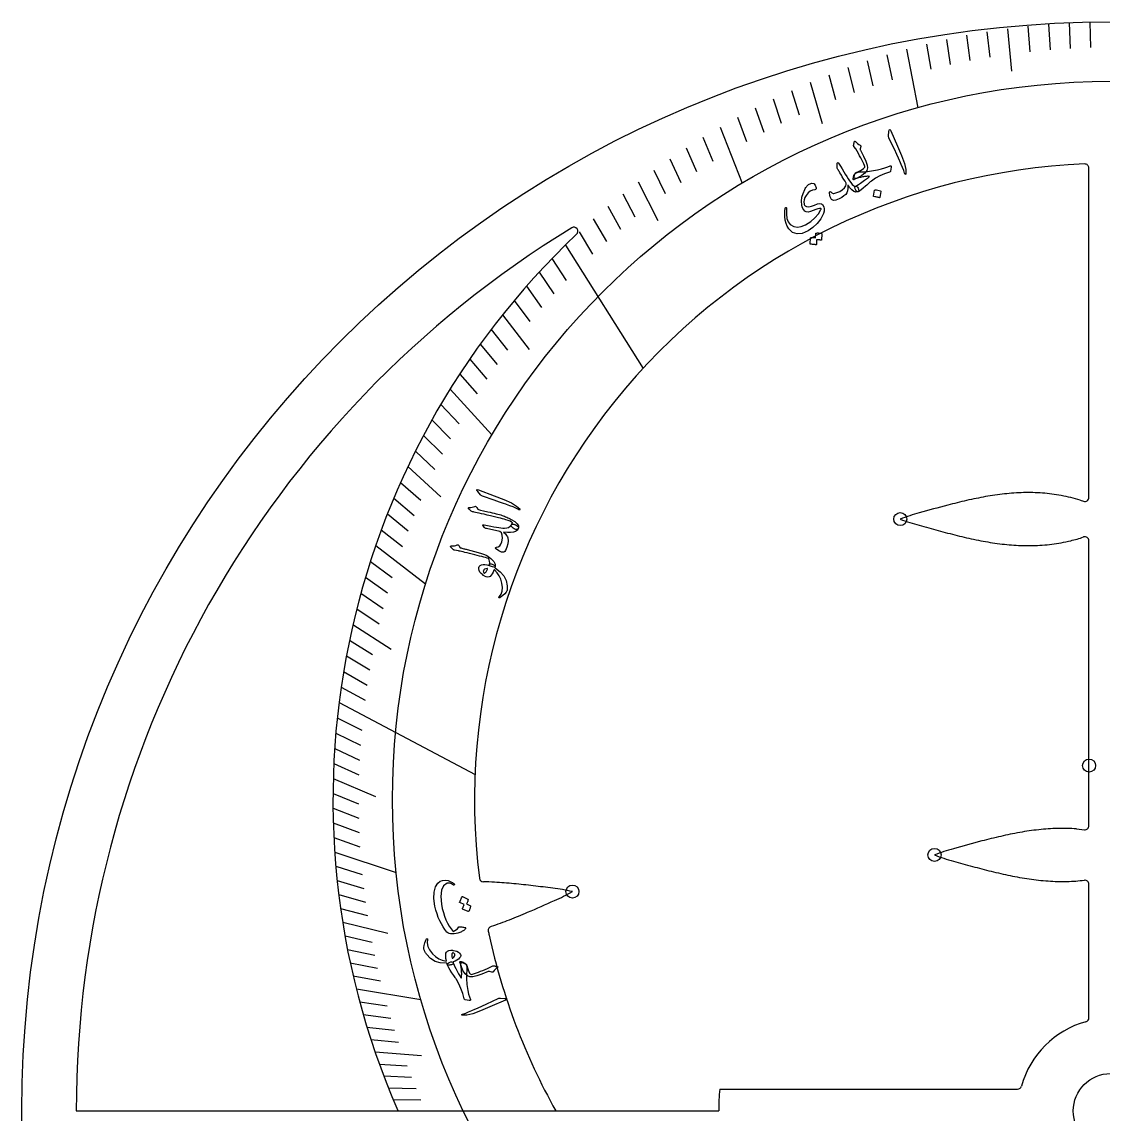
# Model space of a CAD drawing. Header units: millimetres. Extents: x -67 to 67, y -67 to 67.
# Drawn here: x -67 to -0.5, y -0.2 to 67 of the extents above; entities that cross this region are included whole.
import ezdxf

# ---------------------------------------------------------------- set-up
doc = ezdxf.new("R2010")
doc.units = ezdxf.units.MM
for name, color, linetype in [('CUT_INNER', 6, 'Continuous'), ('CUT_OUTER', 1, 'Continuous'), ('ENGRAVE', 7, 'Continuous'), ('ENGRAVE_FINE', 8, 'Continuous'), ('TEXT', 5, 'Continuous')]:
    doc.layers.add(name, color=color, linetype=linetype)

msp = doc.modelspace()

# ---------------------------------------------------------------- linework, layer by layer
at = {"layer": 'CUT_INNER'}
for points in [[(-1.34, 37.74), (-1.34, 58.007)], [(-1.872, 37.572), (-1.671, 37.503)], [(-1.34, 17.547), (-1.34, 35.073)], [(-2.1, 17.348), (-1.615, 17.299)], [(-1.34, 5.728), (-1.34, 13.946)], [(-38.107, 11.357), (-38.131, 11.35)], [(-24.055, 1.34), (-24.05, 1.34), (-5.728, 1.34)], [(-63.65, 0), (-43.857, 0)], [(-43.857, 0), (-43.867, 0.021)], [(-34.142, 0), (-24.121, 0)]]:
    msp.add_lwpolyline(points, dxfattribs=at)
msp.add_circle((0, 0), 2.3, dxfattribs=at)
for centre, radius, start, end in [((0, 19.146), 39.144, 92.34206, 187.09618), ((-1.59, 58.007), 0.25, 0, 92.28516), ((-0.001, 0), 63.649, 121.40207, 180.00024), ((-0.001, 19.146), 47.854, 133.37047, 203.55582), ((-33.034, 54.113), 0.25, 313.41941, 121.46484), ((-3.353, 13.485), 24.689, 100.13944, 102.9008), ((-4.6, 20.453), 17.611, 96.30648, 100.13953), ((-5.015, 24.197), 13.843, 91.46055, 96.29801), ((-5.071, 26.229), 11.81, 85.78447, 91.44326), ((-5.003, 27.207), 10.83, 79.5433, 85.76311), ((-4.933, 27.597), 10.433, 72.9409, 79.53327), ((-1.59, 37.74), 0.25, 251.20312, 360), ((9.381, -37.138), 76.893, 104.62269, 105.97296), ((-0.054, -0.944), 39.49, 102.89265, 104.63406), ((-9.201, 26.914), 10.204, 104.63374, 111.51889), ((-9.204, 45.891), 10.195, 248.4796, 255.36334), ((11.949, 119.197), 86.49, 254.07603, 254.87829), ((3.295, 86.995), 53.144, 254.82818, 256.12379), ((-2.093, 65.154), 30.649, 256.10974, 258.34238), ((-4.124, 55.3), 20.588, 258.3384, 261.6301), ((-4.967, 45.375), 10.596, 277.26529, 283.67533), ((-4.02, 41.892), 6.988, 282.88139, 289.64206), ((-1.59, 35.073), 0.25, 0, 108.79688), ((-4.872, 50.226), 15.459, 261.63408, 265.97692), ((-5.07, 47.447), 12.673, 265.98987, 271.25935), ((-5.042, 45.996), 11.222, 271.27967, 277.24654), ((-1.59, 17.547), 0.25, 264.23153, 0), ((2.048, -21.604), 39.49, 102.89265, 104.63406), ((-1.251, -7.175), 24.689, 100.13944, 102.9008), ((-2.497, -0.207), 17.611, 96.30648, 100.13953), ((-2.913, 3.537), 13.843, 91.46055, 96.29801), ((-2.968, 5.57), 11.81, 85.78447, 91.44326), ((11.483, -57.798), 76.893, 104.62269, 105.97296), ((-7.098, 6.254), 10.204, 104.63374, 111.51889), ((-7.101, 25.231), 10.195, 248.4796, 255.36334), ((14.052, 98.538), 86.49, 254.07603, 254.87829), ((5.398, 66.335), 53.144, 254.82818, 256.12379), ((-38.596, 14.342), 0.25, 187.20703, 269.25179), ((0.01, 44.494), 30.649, 256.10974, 258.34238), ((-2.021, 34.641), 20.588, 258.3384, 261.6301), ((-2.769, 29.567), 15.459, 261.63408, 265.97692), ((-2.967, 26.787), 12.673, 265.98987, 271.25935), ((-2.897, 24.468), 10.353, 271.15459, 277.1153), ((-1.59, 13.946), 0.25, 0, 95.76847), ((-38.719, 1.991), 12.101, 86.19718, 89.43356), ((-39.638, -16.535), 30.649, 84.54724, 86.77988), ((-41.763, -38.93), 53.144, 83.26568, 84.56129), ((-45.598, -72.054), 86.49, 82.51353, 83.31579), ((-35.43, 3.562), 10.196, 76.91715, 83.80071), ((-38.222, 22.345), 10.216, 293.07313, 299.95095), ((-65.997, 82.966), 76.893, 293.06019, 294.41046), ((-51.353, 48.548), 39.49, 291.33015, 293.07156), ((-45.973, 34.76), 24.689, 288.57694, 291.3383), ((-38.055, 11.112), 0.25, 107.62321, 191.77734), ((-16.633, 15.571), 22.131, 191.75866, 192.44094), ((-0.007, 19.144), 39.138, 192.30508, 209.28408), ((0, 0), 5.695, 105.48386, 164.51614), ((-1.59, 5.728), 0.25, 286.17188, 360), ((-5.728, 1.59), 0.25, 270, 343.82812), ((-10.509, 0.003), 13.612, 174.36467, 180.0129)]:
    msp.add_arc(centre, radius, start, end, dxfattribs=at)
at = {"layer": 'CUT_OUTER'}
msp.add_circle((0, 0), 67, dxfattribs=at)
at = {"layer": 'ENGRAVE'}
for points in [[(-12.567, 65.32), (-11.874, 61.717)], [(-24.037, 60.525), (-22.671, 57.084)], [(-33.555, 53.265), (-28.777, 45.681)], [(-40.649, 44.398), (-38.075, 41.586)], [(-45.228, 34.781), (-42.156, 32.419)], [(-47.48, 25.123), (-39.114, 20.696)], [(-47.746, 15.927), (-43.969, 14.667)], [(-46.416, 7.501), (-42.454, 6.861)], [(-43.858, 0), (-34.143, 0)]]:
    msp.add_lwpolyline(points, dxfattribs=at)
for centre, radius in [((0, 19.146), 44.196), ((-12.945, 36.407), 0.402), ((-1.329, 21.243), 0.402), ((-10.842, 15.747), 0.402), ((-33.121, 13.494), 0.402)]:
    msp.add_circle(centre, radius, dxfattribs=at)
at = {"layer": 'ENGRAVE_FINE'}
for points in [[(-6.356, 66.576), (-6.107, 63.973)], [(-5.091, 66.728), (-4.972, 65.164)], [(-3.823, 66.847), (-3.733, 65.281)], [(-2.55, 66.932), (-2.491, 65.365)], [(-1.276, 66.983), (-1.246, 65.415)], [(-10.109, 65.92), (-9.871, 64.368)], [(-8.865, 66.172), (-8.657, 64.615)], [(-7.614, 66.39), (-7.435, 64.831)], [(-11.343, 65.636), (-11.075, 64.088)], [(-14.981, 64.594), (-14.626, 63.061)], [(-13.78, 64.973), (-13.454, 63.434)], [(-16.169, 64.186), (-15.784, 62.658)], [(-18.501, 63.279), (-17.763, 60.754)], [(-17.342, 63.747), (-16.928, 62.225)], [(-19.643, 62.783), (-19.172, 61.275)], [(-20.769, 62.258), (-20.269, 60.758)], [(-21.877, 61.707), (-21.348, 60.215)], [(-22.966, 61.129), (-22.409, 59.646)], [(-25.087, 59.897), (-24.474, 58.432)], [(-26.118, 59.244), (-25.477, 57.79)], [(-27.127, 58.569), (-26.458, 57.125)], [(-28.114, 57.871), (-27.418, 56.438)], [(-29.079, 57.152), (-27.873, 54.781)], [(-30.021, 56.412), (-29.271, 55.002)], [(-30.94, 55.652), (-30.163, 54.254)], [(-31.836, 54.874), (-31.032, 53.489)], [(-32.708, 54.078), (-31.878, 52.706)], [(-34.378, 52.435), (-33.496, 51.09)], [(-35.176, 51.591), (-34.268, 50.26)], [(-35.949, 50.733), (-35.016, 49.416)], [(-36.696, 49.861), (-35.739, 48.56)], [(-37.419, 48.976), (-35.781, 46.832)], [(-38.116, 48.08), (-37.109, 46.811)], [(-38.788, 47.174), (-37.757, 45.92)], [(-39.434, 46.257), (-38.379, 45.02)], [(-40.054, 45.332), (-38.976, 44.112)], [(-41.219, 43.457), (-40.095, 42.272)], [(-41.764, 42.509), (-40.617, 41.342)], [(-42.283, 41.556), (-41.114, 40.407)], [(-42.777, 40.597), (-41.587, 39.468)], [(-43.246, 39.634), (-41.225, 37.782)], [(-43.691, 38.668), (-42.459, 37.577)], [(-44.111, 37.699), (-42.858, 36.628)], [(-44.507, 36.728), (-43.234, 35.677)], [(-44.88, 35.755), (-43.586, 34.724)], [(-45.553, 33.807), (-44.221, 32.819)], [(-45.855, 32.834), (-44.504, 31.866)], [(-46.134, 31.861), (-44.765, 30.916)], [(-46.391, 30.89), (-45.004, 29.966)], [(-46.626, 29.921), (-44.281, 28.416)], [(-46.838, 28.954), (-45.417, 28.076)], [(-47.03, 27.991), (-45.592, 27.135)], [(-47.2, 27.031), (-45.746, 26.198)], [(-47.35, 26.075), (-45.88, 25.265)], [(-47.589, 24.176), (-46.089, 23.414)], [(-47.679, 23.234), (-46.165, 22.496)], [(-47.75, 22.298), (-46.222, 21.584)], [(-47.803, 21.368), (-46.261, 20.679)], [(-47.837, 20.444), (-45.241, 19.334)], [(-47.853, 19.526), (-46.286, 18.887)], [(-47.851, 18.615), (-46.272, 18.001)], [(-47.833, 17.712), (-46.242, 17.123)], [(-47.798, 16.815), (-46.196, 16.252)], [(-47.678, 15.046), (-46.056, 14.534)], [(-47.595, 14.173), (-45.964, 13.687)], [(-47.497, 13.309), (-45.856, 12.849)], [(-47.384, 12.452), (-45.735, 12.019)], [(-47.256, 11.605), (-44.488, 10.925)], [(-47.115, 10.766), (-45.45, 10.386)], [(-46.96, 9.936), (-45.288, 9.582)], [(-46.791, 9.115), (-45.113, 8.788)], [(-46.61, 8.303), (-44.925, 8.003)], [(-46.21, 6.708), (-44.515, 6.462)], [(-45.992, 5.924), (-44.292, 5.705)], [(-45.762, 5.15), (-44.059, 4.958)], [(-45.521, 4.385), (-43.814, 4.22)], [(-45.269, 3.63), (-42.413, 3.401)], [(-45.007, 2.884), (-43.295, 2.775)], [(-44.734, 2.149), (-43.02, 2.066)], [(-44.451, 1.423), (-42.736, 1.368)], [(-44.159, 0.706), (-42.443, 0.679)]]:
    msp.add_lwpolyline(points, dxfattribs=at)
at = {"layer": 'TEXT'}
for points in [[(-13.646, 60.258), (-13.63, 60.346), (-13.606, 60.382), (-13.574, 60.368), (-13.535, 60.304), (-13.118, 59.354), (-12.866, 58.769), (-12.697, 58.292), (-12.61, 57.922), (-12.604, 57.66), (-12.611, 57.636), (-12.619, 57.621), (-12.629, 57.617), (-12.64, 57.621), (-12.65, 57.631), (-12.66, 57.645), (-12.669, 57.662), (-12.678, 57.684), (-12.735, 57.858), (-12.803, 58.039), (-12.883, 58.228), (-12.975, 58.425), (-12.998, 58.477), (-13.061, 58.616), (-13.166, 58.843), (-13.312, 59.157), (-13.644, 59.85), (-13.659, 59.888), (-13.669, 59.924), (-13.673, 59.959), (-13.673, 59.992)], [(-15.145, 58.16), (-15.198, 58.27), (-15.255, 58.385), (-15.316, 58.505), (-15.381, 58.63), (-15.451, 58.76), (-15.525, 58.897), (-15.605, 59.039), (-15.69, 59.188), (-15.802, 59.329), (-15.811, 59.35), (-15.817, 59.371), (-15.818, 59.392), (-15.817, 59.414), (-15.815, 59.425), (-15.812, 59.441), (-15.809, 59.46), (-15.803, 59.483), (-15.797, 59.51), (-15.791, 59.541), (-15.784, 59.576), (-15.777, 59.615), (-15.774, 59.628), (-15.768, 59.639), (-15.76, 59.647), (-15.749, 59.653), (-15.738, 59.655), (-15.728, 59.652), (-15.718, 59.645), (-15.708, 59.633), (-15.649, 59.567), (-15.581, 59.507), (-15.502, 59.454), (-15.412, 59.408), (-15.389, 59.394), (-15.376, 59.377), (-15.372, 59.356), (-15.378, 59.331), (-15.421, 59.184), (-15.422, 59.167), (-15.419, 59.147), (-15.412, 59.123), (-15.401, 59.096), (-15.208, 58.729), (-15.071, 58.426), (-14.991, 58.189), (-14.967, 58.017), (-15.008, 57.854), (-15.126, 57.696), (-15.322, 57.543), (-15.594, 57.392), (-15.702, 57.355), (-15.768, 57.367), (-15.791, 57.428), (-15.772, 57.538), (-15.767, 57.554), (-15.762, 57.569), (-15.758, 57.584), (-15.753, 57.598), (-15.749, 57.612), (-15.745, 57.626), (-15.741, 57.64), (-15.736, 57.653), (-15.725, 57.68), (-15.706, 57.703), (-15.682, 57.722), (-15.652, 57.737), (-15.512, 57.799), (-15.391, 57.858), (-15.288, 57.915), (-15.204, 57.97), (-15.16, 58.01), (-15.135, 58.055), (-15.13, 58.105), (-15.145, 58.16)], [(-15.69, 56.888), (-15.656, 56.886), (-15.625, 56.874), (-15.597, 56.851), (-15.571, 56.819), (-15.545, 56.776), (-15.525, 56.733), (-15.512, 56.689), (-15.504, 56.646), (-15.503, 56.606), (-15.509, 56.575), (-15.523, 56.552), (-15.544, 56.538), (-15.672, 56.522), (-15.801, 56.564), (-15.931, 56.662), (-16.064, 56.818), (-16.084, 56.845), (-16.102, 56.87), (-16.117, 56.89), (-16.129, 56.907), (-16.139, 56.919), (-16.145, 56.929), (-16.149, 56.934), (-16.151, 56.936), (-16.161, 56.945), (-16.169, 56.946), (-16.172, 56.938), (-16.172, 56.922), (-16.174, 56.746), (-16.196, 56.598), (-16.24, 56.478), (-16.304, 56.388), (-16.413, 56.291), (-16.55, 56.2), (-16.716, 56.115), (-16.909, 56.033), (-17.055, 56.015), (-17.169, 56.079), (-17.252, 56.227), (-17.303, 56.46), (-17.304, 56.49), (-17.3, 56.515), (-17.29, 56.534), (-17.274, 56.547), (-17.256, 56.554), (-17.237, 56.552), (-17.218, 56.541), (-17.198, 56.522), (-17.156, 56.482), (-17.115, 56.455), (-17.076, 56.442), (-17.037, 56.443), (-16.844, 56.497), (-16.671, 56.571), (-16.518, 56.665), (-16.385, 56.78), (-16.333, 56.844), (-16.299, 56.916), (-16.282, 56.995), (-16.282, 57.082), (-16.299, 57.116), (-16.343, 57.192), (-16.415, 57.311), (-16.514, 57.473), (-16.567, 57.559), (-16.615, 57.638), (-16.657, 57.708), (-16.694, 57.769), (-16.725, 57.822), (-16.752, 57.865), (-16.773, 57.899), (-16.788, 57.923), (-16.81, 57.962), (-16.824, 57.998), (-16.832, 58.03), (-16.834, 58.06), (-16.832, 58.099), (-16.83, 58.135), (-16.829, 58.168), (-16.827, 58.198), (-16.826, 58.226), (-16.825, 58.251), (-16.825, 58.274), (-16.825, 58.293), (-16.824, 58.309), (-16.819, 58.322), (-16.81, 58.332), (-16.797, 58.337), (-16.78, 58.338), (-16.766, 58.335), (-16.754, 58.327), (-16.744, 58.314), (-16.635, 58.126), (-16.53, 57.949), (-16.429, 57.782), (-16.332, 57.626), (-16.239, 57.481), (-16.15, 57.346), (-16.066, 57.221), (-15.986, 57.107), (-15.904, 57.003), (-15.827, 56.932), (-15.756, 56.894), (-15.69, 56.888)], [(-15.292, 57.777), (-15.184, 57.779), (-15.072, 57.784), (-14.958, 57.794), (-14.841, 57.808), (-14.722, 57.826), (-14.6, 57.847), (-14.477, 57.871), (-14.351, 57.898), (-14.111, 57.955), (-13.901, 58.014), (-13.721, 58.075), (-13.572, 58.138), (-13.556, 58.144), (-13.541, 58.144), (-13.528, 58.14), (-13.516, 58.13), (-13.507, 58.118), (-13.501, 58.103), (-13.499, 58.087), (-13.5, 58.069), (-13.545, 57.817), (-13.55, 57.796), (-13.562, 57.78), (-13.579, 57.768), (-13.601, 57.762), (-13.917, 57.655), (-14.21, 57.526), (-14.479, 57.375), (-14.725, 57.203), (-14.738, 57.193), (-14.761, 57.175), (-14.792, 57.148), (-14.833, 57.113), (-14.882, 57.07), (-14.941, 57.018), (-15.008, 56.958), (-15.084, 56.889), (-15.231, 56.758), (-15.357, 56.656), (-15.461, 56.582), (-15.544, 56.538), (-15.57, 56.537), (-15.6, 56.553), (-15.636, 56.587), (-15.676, 56.638), (-15.725, 56.728), (-15.742, 56.8), (-15.73, 56.854), (-15.686, 56.89), (-15.613, 56.929), (-15.513, 56.993), (-15.385, 57.082), (-15.228, 57.195), (-15.149, 57.252), (-15.08, 57.302), (-15.021, 57.345), (-14.971, 57.38), (-14.931, 57.409), (-14.902, 57.431), (-14.883, 57.445), (-14.875, 57.452), (-14.872, 57.455), (-14.869, 57.458), (-14.867, 57.46), (-14.865, 57.462), (-14.864, 57.464), (-14.862, 57.465), (-14.86, 57.466), (-14.858, 57.467), (-14.849, 57.478), (-14.846, 57.486), (-14.851, 57.49), (-14.864, 57.492), (-14.916, 57.496), (-14.97, 57.497), (-15.026, 57.495), (-15.084, 57.49), (-15.143, 57.483), (-15.205, 57.473), (-15.268, 57.462), (-15.334, 57.447), (-15.398, 57.432), (-15.46, 57.416), (-15.522, 57.398), (-15.581, 57.379), (-15.639, 57.359), (-15.695, 57.337), (-15.748, 57.315), (-15.798, 57.29), (-15.812, 57.287), (-15.823, 57.288), (-15.831, 57.294), (-15.836, 57.306), (-15.839, 57.33), (-15.839, 57.354), (-15.838, 57.378), (-15.835, 57.403), (-15.831, 57.427), (-15.826, 57.453), (-15.821, 57.48), (-15.814, 57.507), (-15.797, 57.561), (-15.777, 57.606), (-15.752, 57.641), (-15.724, 57.667), (-15.644, 57.713), (-15.545, 57.746), (-15.428, 57.768), (-15.292, 57.777)], [(-18.2, 56.673), (-18.344, 56.654), (-18.483, 56.588), (-18.617, 56.475), (-18.744, 56.315), (-18.812, 56.189), (-18.855, 56.058), (-18.873, 55.921), (-18.866, 55.78), (-18.859, 55.754), (-18.847, 55.73), (-18.83, 55.708), (-18.808, 55.686), (-18.708, 55.637), (-18.578, 55.627), (-18.418, 55.657), (-18.227, 55.725), (-18.04, 55.794), (-17.894, 55.823), (-17.789, 55.811), (-17.725, 55.761), (-17.655, 55.624), (-17.622, 55.488), (-17.626, 55.352), (-17.667, 55.217), (-17.845, 54.89), (-18.062, 54.604), (-18.32, 54.357), (-18.618, 54.15), (-18.978, 53.988), (-19.296, 53.954), (-19.574, 54.049), (-19.812, 54.274), (-19.902, 54.42), (-19.972, 54.595), (-20.023, 54.797), (-20.054, 55.027), (-20.058, 55.094), (-20.059, 55.16), (-20.059, 55.224), (-20.057, 55.286), (-20.053, 55.348), (-20.047, 55.409), (-20.039, 55.469), (-20.029, 55.528), (-20.02, 55.555), (-20.008, 55.571), (-19.992, 55.575), (-19.973, 55.568), (-19.957, 55.555), (-19.947, 55.54), (-19.941, 55.521), (-19.94, 55.5), (-19.957, 55.172), (-19.924, 54.902), (-19.843, 54.69), (-19.714, 54.537), (-19.507, 54.414), (-19.281, 54.371), (-19.036, 54.407), (-18.77, 54.522), (-18.456, 54.721), (-18.195, 54.943), (-17.986, 55.19), (-17.828, 55.462), (-17.821, 55.482), (-17.822, 55.498), (-17.832, 55.51), (-17.851, 55.517), (-17.913, 55.517), (-18.01, 55.495), (-18.141, 55.45), (-18.307, 55.384), (-18.479, 55.322), (-18.622, 55.296), (-18.736, 55.308), (-18.821, 55.357), (-18.888, 55.432), (-18.941, 55.519), (-18.98, 55.619), (-19.006, 55.731), (-19.023, 55.969), (-18.999, 56.208), (-18.932, 56.449), (-18.823, 56.69), (-18.792, 56.75), (-18.759, 56.805), (-18.726, 56.854), (-18.691, 56.897), (-18.656, 56.935), (-18.621, 56.968), (-18.585, 56.996), (-18.55, 57.019), (-18.395, 57.077), (-18.274, 57.058), (-18.186, 56.96), (-18.132, 56.786), (-18.128, 56.734), (-18.139, 56.697), (-18.163, 56.677), (-18.2, 56.673)], [(-14.528, 56.637), (-14.525, 56.644), (-14.519, 56.65), (-14.511, 56.654), (-14.5, 56.657), (-14.414, 56.655), (-14.329, 56.644), (-14.246, 56.624), (-14.165, 56.596), (-14.156, 56.59), (-14.151, 56.583), (-14.148, 56.575), (-14.149, 56.565), (-14.214, 56.198), (-14.218, 56.188), (-14.226, 56.183), (-14.238, 56.183), (-14.253, 56.187), (-14.267, 56.191), (-14.288, 56.197), (-14.317, 56.203), (-14.354, 56.212), (-14.399, 56.221), (-14.453, 56.232), (-14.515, 56.244), (-14.586, 56.257), (-14.595, 56.26), (-14.602, 56.264), (-14.604, 56.27), (-14.602, 56.278)], [(-18.142, 53.981), (-18.14, 53.988), (-18.135, 53.994), (-18.128, 53.999), (-18.118, 54.003), (-18.075, 54.008), (-18.034, 54.01), (-17.992, 54.01), (-17.951, 54.009), (-17.91, 54.005), (-17.869, 53.999), (-17.828, 53.99), (-17.786, 53.98), (-17.776, 53.975), (-17.77, 53.968), (-17.766, 53.959), (-17.765, 53.948), (-17.788, 53.576), (-17.791, 53.57), (-17.798, 53.566), (-17.809, 53.565), (-17.824, 53.567), (-17.835, 53.57), (-17.853, 53.573), (-17.876, 53.576), (-17.906, 53.579), (-17.942, 53.582), (-17.985, 53.586), (-18.036, 53.589), (-18.093, 53.593), (-18.11, 53.303), (-18.112, 53.293), (-18.119, 53.287), (-18.131, 53.286), (-18.146, 53.288), (-18.16, 53.29), (-18.182, 53.293), (-18.211, 53.297), (-18.247, 53.301), (-18.292, 53.306), (-18.346, 53.311), (-18.408, 53.316), (-18.478, 53.321), (-18.487, 53.323), (-18.492, 53.328), (-18.494, 53.334), (-18.494, 53.341), (-18.467, 53.705), (-18.465, 53.712), (-18.461, 53.718), (-18.453, 53.723), (-18.443, 53.727), (-18.408, 53.733), (-18.373, 53.736), (-18.338, 53.738), (-18.303, 53.737), (-18.269, 53.734), (-18.234, 53.73), (-18.2, 53.724), (-18.166, 53.716)], [(-38.95, 38.103), (-39.001, 38.175), (-39.011, 38.218), (-38.979, 38.23), (-38.905, 38.214), (-37.934, 37.848), (-37.34, 37.62), (-36.88, 37.407), (-36.555, 37.211), (-36.363, 37.032), (-36.35, 37.011), (-36.346, 36.995), (-36.349, 36.985), (-36.36, 36.98), (-36.374, 36.979), (-36.391, 36.982), (-36.41, 36.987), (-36.432, 36.997), (-36.596, 37.077), (-36.773, 37.155), (-36.965, 37.23), (-37.169, 37.302), (-37.222, 37.322), (-37.367, 37.373), (-37.602, 37.457), (-37.928, 37.572), (-38.657, 37.819), (-38.694, 37.834), (-38.727, 37.852), (-38.755, 37.873), (-38.778, 37.897)], [(-39.496, 37.029), (-39.511, 37.045), (-39.52, 37.061), (-39.522, 37.077), (-39.518, 37.093), (-39.51, 37.105), (-39.498, 37.114), (-39.482, 37.12), (-39.463, 37.122), (-39.369, 37.122), (-39.281, 37.133), (-39.198, 37.155), (-39.122, 37.188), (-39.091, 37.197), (-39.063, 37.193), (-39.038, 37.177), (-39.015, 37.149), (-39.004, 37.132), (-38.994, 37.114), (-38.983, 37.097), (-38.973, 37.079), (-38.963, 37.061), (-38.952, 37.043), (-38.941, 37.026), (-38.931, 37.009), (-38.893, 36.994), (-38.781, 36.965), (-38.594, 36.922), (-38.334, 36.863), (-38.191, 36.831), (-38.058, 36.8), (-37.933, 36.77), (-37.817, 36.742), (-37.711, 36.714), (-37.614, 36.687), (-37.527, 36.661), (-37.45, 36.636), (-37.378, 36.611), (-37.307, 36.584), (-37.236, 36.556), (-37.166, 36.526), (-37.097, 36.495), (-37.028, 36.463), (-36.958, 36.428), (-36.889, 36.392), (-36.666, 36.256), (-36.516, 36.124), (-36.441, 35.995), (-36.439, 35.87), (-36.461, 35.819), (-36.494, 35.785), (-36.539, 35.769), (-36.596, 35.77), (-36.657, 35.785), (-36.713, 35.81), (-36.766, 35.844), (-36.816, 35.888), (-36.858, 35.936), (-36.882, 35.98), (-36.887, 36.018), (-36.875, 36.052), (-36.862, 36.076), (-36.85, 36.098), (-36.84, 36.117), (-36.831, 36.134), (-36.823, 36.149), (-36.818, 36.162), (-36.815, 36.174), (-36.815, 36.184), (-36.864, 36.227), (-36.947, 36.273), (-37.066, 36.321), (-37.22, 36.371), (-37.313, 36.398), (-37.42, 36.428), (-37.541, 36.46), (-37.676, 36.494), (-37.826, 36.531), (-37.991, 36.57), (-38.17, 36.613), (-38.364, 36.658), (-38.553, 36.702), (-38.72, 36.74), (-38.864, 36.772), (-38.985, 36.798), (-39.083, 36.819), (-39.158, 36.834), (-39.21, 36.845), (-39.239, 36.85), (-39.275, 36.861), (-39.311, 36.877), (-39.347, 36.9), (-39.383, 36.93), (-39.401, 36.947), (-39.417, 36.963), (-39.432, 36.977), (-39.447, 36.99), (-39.46, 37.002), (-39.473, 37.012), (-39.485, 37.022), (-39.496, 37.029)], [(-36.437, 35.865), (-36.476, 35.792), (-36.52, 35.732), (-36.568, 35.687), (-36.62, 35.655), (-36.755, 35.613), (-36.923, 35.591), (-37.123, 35.59), (-37.357, 35.608), (-37.249, 35.502), (-37.168, 35.408), (-37.114, 35.327), (-37.086, 35.259), (-37.07, 35.076), (-37.09, 34.884), (-37.148, 34.68), (-37.243, 34.466), (-37.283, 34.411), (-37.336, 34.377), (-37.402, 34.366), (-37.48, 34.376), (-37.565, 34.405), (-37.652, 34.449), (-37.739, 34.509), (-37.828, 34.585), (-37.839, 34.597), (-37.846, 34.61), (-37.848, 34.624), (-37.847, 34.638), (-37.84, 34.653), (-37.829, 34.664), (-37.815, 34.67), (-37.797, 34.671), (-37.685, 34.694), (-37.593, 34.759), (-37.52, 34.866), (-37.466, 35.016), (-37.426, 35.239), (-37.434, 35.419), (-37.488, 35.556), (-37.591, 35.651), (-38.417, 35.823), (-38.454, 35.833), (-38.486, 35.846), (-38.511, 35.862), (-38.53, 35.881), (-38.617, 35.998), (-38.628, 36.015), (-38.635, 36.029), (-38.637, 36.04), (-38.636, 36.049), (-38.625, 36.058), (-38.608, 36.062), (-38.583, 36.06), (-38.551, 36.054), (-38.341, 36.009), (-38.146, 35.969), (-37.966, 35.935), (-37.802, 35.908), (-37.654, 35.886), (-37.521, 35.87), (-37.404, 35.859), (-37.303, 35.853), (-37.164, 35.864), (-37.047, 35.901), (-36.95, 35.965), (-36.873, 36.056), (-36.85, 36.08), (-36.817, 36.093), (-36.774, 36.095), (-36.721, 36.086), (-36.694, 36.077), (-36.668, 36.068), (-36.642, 36.058), (-36.616, 36.046), (-36.59, 36.033), (-36.565, 36.018), (-36.541, 36.002), (-36.517, 35.983), (-36.476, 35.945), (-36.449, 35.913), (-36.436, 35.886), (-36.437, 35.865)], [(-40.45, 34.529), (-40.503, 34.581), (-40.546, 34.622), (-40.578, 34.652), (-40.598, 34.671), (-40.611, 34.684), (-40.619, 34.697), (-40.621, 34.712), (-40.618, 34.726), (-40.61, 34.74), (-40.597, 34.75), (-40.581, 34.755), (-40.561, 34.756), (-40.464, 34.758), (-40.372, 34.77), (-40.286, 34.791), (-40.206, 34.822), (-40.181, 34.83), (-40.158, 34.826), (-40.136, 34.81), (-40.117, 34.783), (-40.03, 34.646), (-39.973, 34.631), (-39.917, 34.616), (-39.862, 34.602), (-39.808, 34.588), (-39.755, 34.575), (-39.703, 34.561), (-39.652, 34.548), (-39.602, 34.536), (-39.14, 34.42), (-38.782, 34.319), (-38.529, 34.234), (-38.381, 34.165), (-38.134, 33.984), (-37.967, 33.809), (-37.88, 33.641), (-37.873, 33.478), (-37.875, 33.474), (-37.876, 33.47), (-37.877, 33.467), (-37.879, 33.463), (-37.91, 33.448), (-37.966, 33.452), (-38.048, 33.476), (-38.155, 33.518), (-38.194, 33.537), (-38.219, 33.559), (-38.23, 33.584), (-38.228, 33.612), (-38.21, 33.719), (-38.215, 33.815), (-38.242, 33.901), (-38.291, 33.977), (-38.375, 34.006), (-38.471, 34.036), (-38.579, 34.068), (-38.7, 34.101), (-38.832, 34.136), (-38.976, 34.173), (-39.131, 34.211), (-39.297, 34.251), (-39.46, 34.292), (-39.606, 34.327), (-39.736, 34.358), (-39.85, 34.385), (-39.948, 34.407), (-40.029, 34.426), (-40.093, 34.441), (-40.14, 34.453), (-40.38, 34.498), (-40.403, 34.505), (-40.422, 34.512), (-40.438, 34.52), (-40.45, 34.529)], [(-37.859, 33.384), (-37.568, 33.172), (-37.351, 32.921), (-37.208, 32.631), (-37.138, 32.301), (-37.134, 32.257), (-37.132, 32.215), (-37.131, 32.173), (-37.132, 32.133), (-37.134, 32.094), (-37.139, 32.056), (-37.145, 32.021), (-37.154, 31.987), (-37.194, 31.91), (-37.275, 31.817), (-37.398, 31.707), (-37.562, 31.581), (-37.584, 31.569), (-37.602, 31.564), (-37.618, 31.566), (-37.631, 31.574), (-37.639, 31.587), (-37.64, 31.601), (-37.634, 31.615), (-37.621, 31.631), (-37.507, 31.781), (-37.443, 31.971), (-37.428, 32.201), (-37.461, 32.472), (-37.526, 32.708), (-37.625, 32.921), (-37.758, 33.111), (-37.926, 33.277), (-37.934, 33.279), (-37.94, 33.279), (-37.946, 33.277), (-37.95, 33.273), (-38.008, 33.142), (-38.065, 33.034), (-38.123, 32.949), (-38.181, 32.886), (-38.251, 32.846), (-38.332, 32.834), (-38.424, 32.851), (-38.528, 32.895), (-38.541, 32.902), (-38.554, 32.91), (-38.567, 32.919), (-38.581, 32.928), (-38.595, 32.937), (-38.609, 32.948), (-38.624, 32.959), (-38.639, 32.971), (-38.736, 33.058), (-38.81, 33.148), (-38.86, 33.241), (-38.888, 33.338), (-38.889, 33.427), (-38.862, 33.498), (-38.807, 33.552), (-38.723, 33.588), (-38.618, 33.607), (-38.504, 33.608), (-38.381, 33.592), (-38.248, 33.558), (-38.246, 33.566), (-38.243, 33.573), (-38.241, 33.581), (-38.239, 33.588), (-38.238, 33.595), (-38.236, 33.602), (-38.233, 33.61), (-38.23, 33.618), (-38.215, 33.642), (-38.19, 33.656), (-38.156, 33.66), (-38.113, 33.654), (-38.068, 33.641), (-38.024, 33.623), (-37.982, 33.601), (-37.94, 33.574), (-37.905, 33.547), (-37.882, 33.523), (-37.871, 33.501), (-37.872, 33.482), (-37.899, 33.408), (-37.892, 33.405), (-37.883, 33.4), (-37.872, 33.393), (-37.859, 33.384)], [(-38.371, 33.363), (-38.459, 33.348), (-38.526, 33.322), (-38.574, 33.284), (-38.602, 33.234), (-38.606, 33.199), (-38.602, 33.166), (-38.593, 33.134), (-38.578, 33.104), (-38.568, 33.093), (-38.555, 33.087), (-38.539, 33.087), (-38.519, 33.092), (-38.469, 33.12), (-38.423, 33.169), (-38.382, 33.241), (-38.345, 33.335), (-38.343, 33.346), (-38.347, 33.354), (-38.356, 33.36), (-38.371, 33.363)], [(-39.708, 11.206), (-39.738, 11.171), (-39.771, 11.139), (-39.809, 11.107), (-39.85, 11.078), (-39.896, 11.05), (-39.944, 11.023), (-39.997, 10.998), (-40.053, 10.975), (-40.167, 10.936), (-40.282, 10.909), (-40.399, 10.893), (-40.517, 10.889), (-40.625, 10.897), (-40.714, 10.918), (-40.786, 10.951), (-40.84, 10.997), (-40.964, 11.151), (-41.08, 11.319), (-41.187, 11.5), (-41.285, 11.694), (-41.374, 11.901), (-41.453, 12.122), (-41.522, 12.355), (-41.58, 12.601), (-41.646, 13.07), (-41.636, 13.463), (-41.552, 13.78), (-41.396, 14.018), (-41.263, 14.124), (-41.114, 14.183), (-40.947, 14.196), (-40.764, 14.164), (-40.724, 14.151), (-40.683, 14.135), (-40.64, 14.116), (-40.596, 14.094), (-40.552, 14.07), (-40.506, 14.043), (-40.458, 14.013), (-40.41, 13.981), (-40.396, 13.97), (-40.387, 13.958), (-40.382, 13.945), (-40.382, 13.93), (-40.385, 13.92), (-40.391, 13.911), (-40.4, 13.904), (-40.412, 13.897), (-40.424, 13.893), (-40.436, 13.893), (-40.448, 13.896), (-40.46, 13.903), (-40.507, 13.933), (-40.555, 13.96), (-40.604, 13.982), (-40.655, 14.001), (-40.702, 14.012), (-40.747, 14.015), (-40.789, 14.011), (-40.829, 14), (-41.049, 13.839), (-41.182, 13.57), (-41.226, 13.194), (-41.179, 12.712), (-41.127, 12.451), (-41.064, 12.204), (-40.99, 11.973), (-40.905, 11.756), (-40.809, 11.554), (-40.703, 11.367), (-40.587, 11.195), (-40.461, 11.038), (-40.379, 11.072), (-40.293, 11.129), (-40.201, 11.21), (-40.103, 11.314), (-40.093, 11.318), (-40.073, 11.322), (-40.043, 11.324), (-40.003, 11.325), (-39.998, 11.324), (-39.995, 11.323), (-39.992, 11.323), (-39.989, 11.323), (-39.934, 11.32), (-39.871, 11.312), (-39.801, 11.3), (-39.724, 11.283), (-39.699, 11.273), (-39.688, 11.257), (-39.691, 11.234), (-39.708, 11.206)], [(-39.398, 12.623), (-39.392, 12.619), (-39.387, 12.612), (-39.385, 12.603), (-39.384, 12.592), (-39.393, 12.55), (-39.403, 12.509), (-39.415, 12.469), (-39.429, 12.429), (-39.445, 12.391), (-39.463, 12.353), (-39.483, 12.315), (-39.506, 12.277), (-39.513, 12.269), (-39.522, 12.265), (-39.531, 12.264), (-39.542, 12.267), (-39.891, 12.407), (-39.896, 12.412), (-39.898, 12.42), (-39.895, 12.431), (-39.889, 12.445), (-39.883, 12.455), (-39.875, 12.472), (-39.865, 12.494), (-39.853, 12.522), (-39.839, 12.557), (-39.822, 12.598), (-39.803, 12.646), (-39.782, 12.701), (-40.052, 12.817), (-40.061, 12.823), (-40.064, 12.832), (-40.062, 12.843), (-40.054, 12.858), (-40.048, 12.871), (-40.038, 12.891), (-40.026, 12.918), (-40.01, 12.953), (-39.99, 12.995), (-39.968, 13.046), (-39.943, 13.105), (-39.915, 13.172), (-39.91, 13.179), (-39.904, 13.183), (-39.898, 13.183), (-39.891, 13.18), (-39.556, 13.027), (-39.55, 13.023), (-39.546, 13.017), (-39.544, 13.008), (-39.543, 12.996), (-39.549, 12.961), (-39.557, 12.926), (-39.567, 12.892), (-39.579, 12.858), (-39.592, 12.826), (-39.607, 12.794), (-39.624, 12.762), (-39.642, 12.732)], [(-40.889, 9.085), (-41.25, 9.101), (-41.572, 9.199), (-41.856, 9.38), (-42.099, 9.645), (-42.126, 9.683), (-42.152, 9.722), (-42.175, 9.761), (-42.196, 9.799), (-42.215, 9.837), (-42.232, 9.875), (-42.246, 9.912), (-42.257, 9.948), (-42.265, 10.044), (-42.245, 10.177), (-42.197, 10.347), (-42.122, 10.553), (-42.11, 10.576), (-42.096, 10.591), (-42.082, 10.597), (-42.066, 10.595), (-42.053, 10.588), (-42.045, 10.575), (-42.042, 10.558), (-42.045, 10.537), (-42.065, 10.335), (-42.02, 10.122), (-41.909, 9.9), (-41.733, 9.669), (-41.548, 9.491), (-41.346, 9.357), (-41.128, 9.265), (-40.895, 9.216), (-40.888, 9.219), (-40.883, 9.222), (-40.879, 9.227), (-40.878, 9.233), (-40.904, 9.379), (-40.917, 9.506), (-40.916, 9.612), (-40.901, 9.7), (-40.865, 9.773), (-40.803, 9.828), (-40.717, 9.864), (-40.606, 9.881), (-40.591, 9.882), (-40.575, 9.883), (-40.559, 9.883), (-40.543, 9.883), (-40.526, 9.882), (-40.509, 9.881), (-40.49, 9.879), (-40.471, 9.877), (-40.342, 9.856), (-40.231, 9.82), (-40.138, 9.769), (-40.063, 9.704), (-40.012, 9.63), (-39.995, 9.557), (-40.011, 9.482), (-40.061, 9.406), (-40.137, 9.331), (-40.23, 9.265), (-40.341, 9.209), (-40.469, 9.162), (-40.467, 9.154), (-40.465, 9.146), (-40.462, 9.138), (-40.46, 9.131), (-40.457, 9.124), (-40.455, 9.117), (-40.452, 9.109), (-40.45, 9.101), (-40.449, 9.071), (-40.461, 9.045), (-40.487, 9.023), (-40.526, 9.003), (-40.57, 8.988), (-40.616, 8.977), (-40.663, 8.971), (-40.713, 8.969), (-40.757, 8.972), (-40.79, 8.98), (-40.812, 8.992), (-40.822, 9.008), (-40.842, 9.088), (-40.849, 9.086), (-40.86, 9.085), (-40.873, 9.085), (-40.889, 9.085)], [(-40.479, 9.396), (-40.414, 9.457), (-40.373, 9.517), (-40.354, 9.576), (-40.358, 9.634), (-40.374, 9.665), (-40.395, 9.691), (-40.42, 9.713), (-40.45, 9.73), (-40.464, 9.734), (-40.478, 9.732), (-40.492, 9.723), (-40.505, 9.708), (-40.532, 9.657), (-40.543, 9.589), (-40.538, 9.505), (-40.516, 9.404), (-40.511, 9.395), (-40.504, 9.39), (-40.493, 9.39), (-40.479, 9.396)], [(-39.627, 8.589), (-39.638, 8.482), (-39.644, 8.372), (-39.647, 8.258), (-39.644, 8.141), (-39.638, 8.021), (-39.628, 7.899), (-39.614, 7.774), (-39.596, 7.647), (-39.555, 7.404), (-39.508, 7.191), (-39.456, 7.009), (-39.398, 6.858), (-39.393, 6.842), (-39.393, 6.827), (-39.398, 6.814), (-39.407, 6.802), (-39.42, 6.794), (-39.435, 6.788), (-39.451, 6.786), (-39.469, 6.788), (-39.72, 6.842), (-39.741, 6.849), (-39.757, 6.861), (-39.767, 6.879), (-39.773, 6.902), (-39.866, 7.228), (-39.978, 7.533), (-40.108, 7.819), (-40.259, 8.085), (-40.267, 8.1), (-40.283, 8.125), (-40.307, 8.16), (-40.337, 8.206), (-40.375, 8.261), (-40.421, 8.327), (-40.473, 8.403), (-40.533, 8.489), (-40.646, 8.658), (-40.731, 8.802), (-40.791, 8.92), (-40.823, 9.012), (-40.821, 9.039), (-40.8, 9.067), (-40.761, 9.097), (-40.705, 9.13), (-40.608, 9.165), (-40.535, 9.171), (-40.483, 9.149), (-40.454, 9.1), (-40.426, 9.02), (-40.376, 8.91), (-40.305, 8.768), (-40.212, 8.596), (-40.165, 8.509), (-40.123, 8.433), (-40.087, 8.368), (-40.057, 8.315), (-40.032, 8.271), (-40.014, 8.24), (-40.002, 8.22), (-39.996, 8.21), (-39.993, 8.207), (-39.99, 8.204), (-39.988, 8.202), (-39.986, 8.2), (-39.985, 8.198), (-39.984, 8.196), (-39.983, 8.194), (-39.982, 8.192), (-39.972, 8.181), (-39.965, 8.178), (-39.96, 8.183), (-39.956, 8.195), (-39.948, 8.247), (-39.941, 8.301), (-39.937, 8.357), (-39.935, 8.415), (-39.936, 8.475), (-39.938, 8.538), (-39.942, 8.602), (-39.949, 8.669), (-39.956, 8.735), (-39.964, 8.799), (-39.973, 8.862), (-39.984, 8.923), (-39.996, 8.984), (-40.009, 9.041), (-40.025, 9.097), (-40.041, 9.15), (-40.043, 9.165), (-40.04, 9.175), (-40.032, 9.182), (-40.02, 9.186), (-39.996, 9.185), (-39.972, 9.182), (-39.948, 9.177), (-39.925, 9.171), (-39.901, 9.163), (-39.876, 9.155), (-39.851, 9.145), (-39.824, 9.135), (-39.774, 9.111), (-39.732, 9.085), (-39.701, 9.056), (-39.679, 9.025), (-39.645, 8.941), (-39.625, 8.84), (-39.619, 8.723), (-39.627, 8.589)], [(-39.263, 8.406), (-39.148, 8.447), (-39.028, 8.492), (-38.903, 8.539), (-38.771, 8.59), (-38.634, 8.644), (-38.49, 8.703), (-38.339, 8.765), (-38.182, 8.832), (-38.028, 8.924), (-38.006, 8.93), (-37.984, 8.933), (-37.963, 8.933), (-37.942, 8.93), (-37.931, 8.928), (-37.916, 8.924), (-37.898, 8.919), (-37.876, 8.912), (-37.85, 8.905), (-37.821, 8.897), (-37.787, 8.888), (-37.749, 8.879), (-37.737, 8.875), (-37.727, 8.869), (-37.72, 8.861), (-37.715, 8.85), (-37.715, 8.841), (-37.719, 8.832), (-37.727, 8.823), (-37.74, 8.815), (-37.813, 8.766), (-37.88, 8.708), (-37.942, 8.639), (-37.998, 8.56), (-38.014, 8.54), (-38.033, 8.529), (-38.054, 8.527), (-38.078, 8.534), (-38.219, 8.583), (-38.235, 8.585), (-38.255, 8.584), (-38.279, 8.58), (-38.307, 8.571), (-38.693, 8.417), (-39.007, 8.311), (-39.251, 8.254), (-39.424, 8.245), (-39.582, 8.301), (-39.726, 8.434), (-39.855, 8.645), (-39.969, 8.934), (-39.991, 9.046), (-39.97, 9.109), (-39.906, 9.124), (-39.8, 9.089), (-39.785, 9.082), (-39.771, 9.076), (-39.757, 9.069), (-39.743, 9.063), (-39.73, 9.057), (-39.717, 9.051), (-39.704, 9.045), (-39.691, 9.039), (-39.667, 9.024), (-39.646, 9.003), (-39.631, 8.977), (-39.62, 8.945), (-39.577, 8.802), (-39.534, 8.676), (-39.49, 8.57), (-39.445, 8.482), (-39.411, 8.435), (-39.369, 8.407), (-39.32, 8.397), (-39.263, 8.406)], [(-37.286, 6.921), (-37.2, 6.909), (-37.164, 6.889), (-37.179, 6.859), (-37.244, 6.821), (-38.194, 6.407), (-38.777, 6.152), (-39.253, 5.979), (-39.623, 5.889), (-39.886, 5.884), (-39.91, 5.891), (-39.924, 5.899), (-39.929, 5.909), (-39.925, 5.92), (-39.915, 5.931), (-39.901, 5.942), (-39.884, 5.951), (-39.862, 5.959), (-39.689, 6.017), (-39.507, 6.085), (-39.318, 6.166), (-39.121, 6.257), (-39.07, 6.28), (-38.93, 6.343), (-38.703, 6.447), (-38.388, 6.59), (-37.691, 6.912), (-37.653, 6.926), (-37.616, 6.936), (-37.582, 6.941), (-37.549, 6.941)]]:
    msp.add_lwpolyline(points, close=True, dxfattribs=at)

doc.saveas('drawing.dxf')
